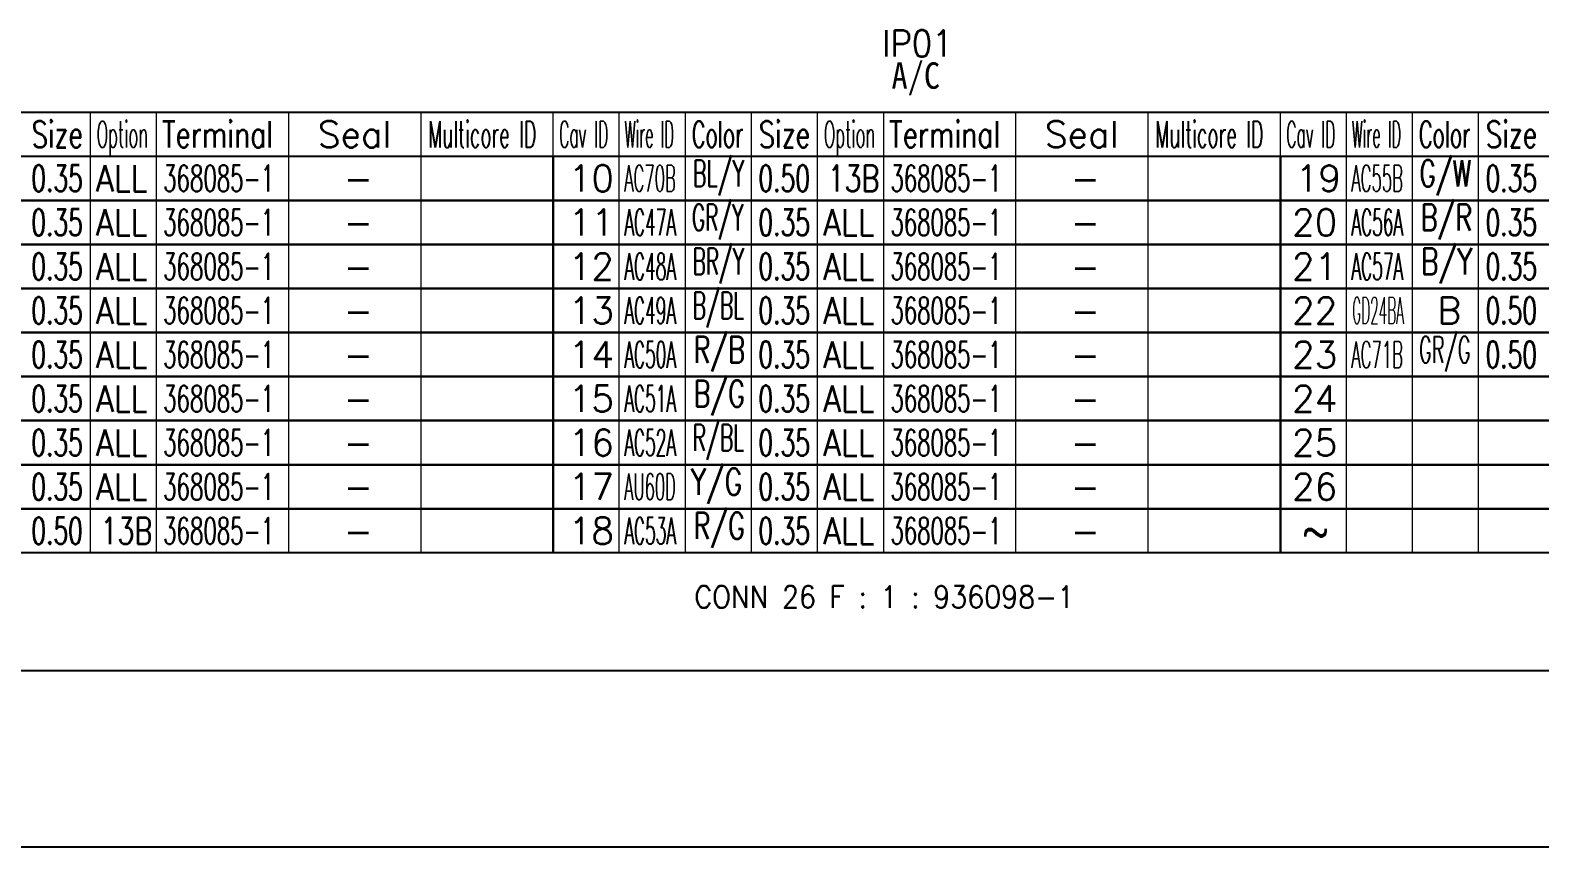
# Model space of a CAD drawing. Header units: inches. Extents: x 47316 to 59086, y 3141 to 11743.
# Drawn here: x 54246.7 to 54418, y 8232.5 to 8325.1 of the extents above; entities that cross this region are included whole.
import ezdxf

# ---------------------------------------------------------------- set-up
doc = ezdxf.new("R2010")
doc.units = ezdxf.units.IN
doc.header["$MEASUREMENT"] = 0
doc.styles.get("Standard").update_dxf_attribs({"font": ''})
doc.styles.get('Standard').set_extended_font_data('SimSun')

msp = doc.modelspace()

# ---------------------------------------------------------------- linework, layer by layer
at = {"color": 0, "linetype": 'Continuous', "lineweight": -2}
for p, q in [((54223.53, 8315.82), (54471.03, 8315.82)), ((54223.53, 8310.82), (54471.03, 8310.82))]:
    msp.add_line(p, q, dxfattribs=at)
at = {"color": 7, "linetype": 'Continuous', "lineweight": 15}
for p, q in [((54253.53, 8310.82), (54253.53, 8315.82)), ((54261.03, 8310.82), (54261.03, 8315.82)), ((54276.03, 8310.82), (54276.03, 8315.82)), ((54291.03, 8310.82), (54291.03, 8315.82)), ((54306.03, 8310.82), (54306.03, 8315.82)), ((54313.53, 8310.82), (54313.53, 8315.82)), ((54321.03, 8310.82), (54321.03, 8315.82)), ((54328.53, 8310.82), (54328.53, 8315.82)), ((54336.03, 8310.82), (54336.03, 8315.82)), ((54343.53, 8310.82), (54343.53, 8315.82)), ((54358.53, 8310.82), (54358.53, 8315.82)), ((54373.53, 8310.82), (54373.53, 8315.82)), ((54388.53, 8310.82), (54388.53, 8315.82)), ((54396.03, 8310.82), (54396.03, 8315.82)), ((54403.53, 8310.82), (54403.53, 8315.82)), ((54411.03, 8310.82), (54411.03, 8315.82))]:
    msp.add_line(p, q, dxfattribs=at)
at = {"color": 102, "linetype": 'Continuous', "lineweight": 15}
for p, q in [((54253.53, 8305.82), (54253.53, 8310.82)), ((54261.03, 8305.82), (54261.03, 8310.82)), ((54276.03, 8305.82), (54276.03, 8310.82)), ((54291.03, 8305.82), (54291.03, 8310.82)), ((54313.53, 8305.82), (54313.53, 8310.82)), ((54321.03, 8305.82), (54321.03, 8310.82)), ((54328.53, 8305.82), (54328.53, 8310.82)), ((54336.03, 8305.82), (54336.03, 8310.82)), ((54343.53, 8305.82), (54343.53, 8310.82)), ((54358.53, 8305.82), (54358.53, 8310.82)), ((54373.53, 8305.82), (54373.53, 8310.82)), ((54396.03, 8305.82), (54396.03, 8310.82)), ((54403.53, 8305.82), (54403.53, 8310.82)), ((54411.03, 8305.82), (54411.03, 8310.82)), ((54253.53, 8300.82), (54253.53, 8305.82)), ((54261.03, 8300.82), (54261.03, 8305.82)), ((54276.03, 8300.82), (54276.03, 8305.82)), ((54291.03, 8300.82), (54291.03, 8305.82)), ((54313.53, 8300.82), (54313.53, 8305.82)), ((54321.03, 8300.82), (54321.03, 8305.82)), ((54328.53, 8300.82), (54328.53, 8305.82)), ((54336.03, 8300.82), (54336.03, 8305.82)), ((54343.53, 8300.82), (54343.53, 8305.82)), ((54358.53, 8300.82), (54358.53, 8305.82)), ((54373.53, 8300.82), (54373.53, 8305.82)), ((54396.03, 8300.82), (54396.03, 8305.82)), ((54403.53, 8300.82), (54403.53, 8305.82)), ((54411.03, 8300.82), (54411.03, 8305.82)), ((54253.53, 8295.82), (54253.53, 8300.82)), ((54261.03, 8295.82), (54261.03, 8300.82)), ((54276.03, 8295.82), (54276.03, 8300.82)), ((54291.03, 8295.82), (54291.03, 8300.82)), ((54313.53, 8295.82), (54313.53, 8300.82)), ((54321.03, 8295.82), (54321.03, 8300.82)), ((54328.53, 8295.82), (54328.53, 8300.82)), ((54336.03, 8295.82), (54336.03, 8300.82)), ((54343.53, 8295.82), (54343.53, 8300.82)), ((54358.53, 8295.82), (54358.53, 8300.82)), ((54373.53, 8295.82), (54373.53, 8300.82)), ((54396.03, 8295.82), (54396.03, 8300.82)), ((54403.53, 8295.82), (54403.53, 8300.82)), ((54411.03, 8295.82), (54411.03, 8300.82)), ((54253.53, 8290.82), (54253.53, 8295.82)), ((54261.03, 8290.82), (54261.03, 8295.82)), ((54276.03, 8290.82), (54276.03, 8295.82)), ((54291.03, 8290.82), (54291.03, 8295.82)), ((54313.53, 8290.82), (54313.53, 8295.82)), ((54321.03, 8290.82), (54321.03, 8295.82)), ((54328.53, 8290.82), (54328.53, 8295.82)), ((54336.03, 8290.82), (54336.03, 8295.82)), ((54343.53, 8290.82), (54343.53, 8295.82)), ((54358.53, 8290.82), (54358.53, 8295.82)), ((54373.53, 8290.82), (54373.53, 8295.82)), ((54396.03, 8290.82), (54396.03, 8295.82)), ((54403.53, 8290.82), (54403.53, 8295.82)), ((54411.03, 8290.82), (54411.03, 8295.82)), ((54253.53, 8285.82), (54253.53, 8290.82)), ((54261.03, 8285.82), (54261.03, 8290.82)), ((54276.03, 8285.82), (54276.03, 8290.82)), ((54291.03, 8285.82), (54291.03, 8290.82)), ((54313.53, 8285.82), (54313.53, 8290.82)), ((54321.03, 8285.82), (54321.03, 8290.82)), ((54328.53, 8285.82), (54328.53, 8290.82)), ((54336.03, 8285.82), (54336.03, 8290.82)), ((54343.53, 8285.82), (54343.53, 8290.82)), ((54358.53, 8285.82), (54358.53, 8290.82)), ((54373.53, 8285.82), (54373.53, 8290.82)), ((54396.03, 8285.82), (54396.03, 8290.82)), ((54403.53, 8285.82), (54403.53, 8290.82)), ((54411.03, 8285.82), (54411.03, 8290.82)), ((54253.53, 8280.82), (54253.53, 8285.82)), ((54261.03, 8280.82), (54261.03, 8285.82)), ((54276.03, 8280.82), (54276.03, 8285.82)), ((54291.03, 8280.82), (54291.03, 8285.82)), ((54313.53, 8280.82), (54313.53, 8285.82)), ((54321.03, 8280.82), (54321.03, 8285.82)), ((54328.53, 8280.82), (54328.53, 8285.82)), ((54336.03, 8280.82), (54336.03, 8285.82)), ((54343.53, 8280.82), (54343.53, 8285.82)), ((54358.53, 8280.82), (54358.53, 8285.82)), ((54373.53, 8280.82), (54373.53, 8285.82)), ((54396.03, 8280.82), (54396.03, 8285.82)), ((54403.53, 8280.82), (54403.53, 8285.82)), ((54411.03, 8280.82), (54411.03, 8285.82)), ((54253.53, 8275.82), (54253.53, 8280.82)), ((54261.03, 8275.82), (54261.03, 8280.82)), ((54276.03, 8275.82), (54276.03, 8280.82)), ((54291.03, 8275.82), (54291.03, 8280.82)), ((54313.53, 8275.82), (54313.53, 8280.82)), ((54321.03, 8275.82), (54321.03, 8280.82)), ((54328.53, 8275.82), (54328.53, 8280.82)), ((54336.03, 8275.82), (54336.03, 8280.82)), ((54343.53, 8275.82), (54343.53, 8280.82)), ((54358.53, 8275.82), (54358.53, 8280.82)), ((54373.53, 8275.82), (54373.53, 8280.82)), ((54396.03, 8275.82), (54396.03, 8280.82)), ((54403.53, 8275.82), (54403.53, 8280.82)), ((54411.03, 8275.82), (54411.03, 8280.82)), ((54253.53, 8270.82), (54253.53, 8275.82)), ((54261.03, 8270.82), (54261.03, 8275.82)), ((54276.03, 8270.82), (54276.03, 8275.82)), ((54291.03, 8270.82), (54291.03, 8275.82)), ((54313.53, 8270.82), (54313.53, 8275.82)), ((54321.03, 8270.82), (54321.03, 8275.82)), ((54328.53, 8270.82), (54328.53, 8275.82)), ((54336.03, 8270.82), (54336.03, 8275.82)), ((54343.53, 8270.82), (54343.53, 8275.82)), ((54358.53, 8270.82), (54358.53, 8275.82)), ((54373.53, 8270.82), (54373.53, 8275.82)), ((54396.03, 8270.82), (54396.03, 8275.82)), ((54403.53, 8270.82), (54403.53, 8275.82)), ((54411.03, 8270.82), (54411.03, 8275.82)), ((54253.53, 8265.82), (54253.53, 8270.82)), ((54261.03, 8265.82), (54261.03, 8270.82)), ((54276.03, 8265.82), (54276.03, 8270.82)), ((54291.03, 8265.82), (54291.03, 8270.82)), ((54313.53, 8265.82), (54313.53, 8270.82)), ((54321.03, 8265.82), (54321.03, 8270.82)), ((54328.53, 8265.82), (54328.53, 8270.82)), ((54336.03, 8265.82), (54336.03, 8270.82)), ((54343.53, 8265.82), (54343.53, 8270.82)), ((54358.53, 8265.82), (54358.53, 8270.82)), ((54373.53, 8265.82), (54373.53, 8270.82)), ((54396.03, 8265.82), (54396.03, 8270.82)), ((54403.53, 8265.82), (54403.53, 8270.82)), ((54411.03, 8265.82), (54411.03, 8270.82))]:
    msp.add_line(p, q, dxfattribs=at)
at = {"color": 0, "lineweight": -2}
for p, q in [((50267.93, 8252.45), (56171.93, 8252.45)), ((50247.93, 8232.45), (56191.93, 8232.45))]:
    msp.add_line(p, q, dxfattribs=at)
at = {"color": 0, "linetype": 'Continuous', "lineweight": -2}
for points in [[(54223.53, 8305.82), (54223.53, 8310.82), (54306.03, 8310.82), (54306.03, 8305.82)], [(54306.03, 8305.82), (54306.03, 8310.82), (54388.53, 8310.82), (54388.53, 8305.82)], [(54388.53, 8305.82), (54388.53, 8310.82), (54471.03, 8310.82), (54471.03, 8305.82)], [(54223.53, 8300.82), (54223.53, 8305.82), (54306.03, 8305.82), (54306.03, 8300.82)], [(54306.03, 8300.82), (54306.03, 8305.82), (54388.53, 8305.82), (54388.53, 8300.82)], [(54388.53, 8300.82), (54388.53, 8305.82), (54471.03, 8305.82), (54471.03, 8300.82)], [(54223.53, 8295.82), (54223.53, 8300.82), (54306.03, 8300.82), (54306.03, 8295.82)], [(54306.03, 8295.82), (54306.03, 8300.82), (54388.53, 8300.82), (54388.53, 8295.82)], [(54388.53, 8295.82), (54388.53, 8300.82), (54471.03, 8300.82), (54471.03, 8295.82)], [(54223.53, 8290.82), (54223.53, 8295.82), (54306.03, 8295.82), (54306.03, 8290.82)], [(54306.03, 8290.82), (54306.03, 8295.82), (54388.53, 8295.82), (54388.53, 8290.82)], [(54388.53, 8290.82), (54388.53, 8295.82), (54471.03, 8295.82), (54471.03, 8290.82)], [(54223.53, 8285.82), (54223.53, 8290.82), (54306.03, 8290.82), (54306.03, 8285.82)], [(54306.03, 8285.82), (54306.03, 8290.82), (54388.53, 8290.82), (54388.53, 8285.82)], [(54388.53, 8285.82), (54388.53, 8290.82), (54471.03, 8290.82), (54471.03, 8285.82)], [(54223.53, 8280.82), (54223.53, 8285.82), (54306.03, 8285.82), (54306.03, 8280.82)], [(54306.03, 8280.82), (54306.03, 8285.82), (54388.53, 8285.82), (54388.53, 8280.82)], [(54388.53, 8280.82), (54388.53, 8285.82), (54471.03, 8285.82), (54471.03, 8280.82)], [(54223.53, 8275.82), (54223.53, 8280.82), (54306.03, 8280.82), (54306.03, 8275.82)], [(54306.03, 8275.82), (54306.03, 8280.82), (54388.53, 8280.82), (54388.53, 8275.82)], [(54388.53, 8275.82), (54388.53, 8280.82), (54471.03, 8280.82), (54471.03, 8275.82)], [(54223.53, 8270.82), (54223.53, 8275.82), (54306.03, 8275.82), (54306.03, 8270.82)], [(54306.03, 8270.82), (54306.03, 8275.82), (54388.53, 8275.82), (54388.53, 8270.82)], [(54388.53, 8270.82), (54388.53, 8275.82), (54471.03, 8275.82), (54471.03, 8270.82)], [(54223.53, 8265.82), (54223.53, 8270.82), (54306.03, 8270.82), (54306.03, 8265.82)], [(54306.03, 8265.82), (54306.03, 8270.82), (54388.53, 8270.82), (54388.53, 8265.82)], [(54388.53, 8265.82), (54388.53, 8270.82), (54471.03, 8270.82), (54471.03, 8265.82)]]:
    msp.add_lwpolyline(points, close=True, dxfattribs=at)

# ---------------------------------------------------------------- texts
at = {"color": 6, "linetype": 'Continuous', "lineweight": 20, "char_height": 3, "attachment_point": 1}
for s, insert, width in [('\\Fromans.shx;\\W0.9000000000;\\T1.0000000000;\\o\\lIP01', (54343.36, 8325.14), 8.8714), ('\\f黑体|b0|i0|c1|p0;\\W0.9000000000;\\T1.0000000000;\\o\\lA/C', (54344.41, 8321.49), 5.8247)]:
    msp.add_mtext(s, dxfattribs=dict(at, insert=insert, width=width))
at = {"color": 7, "linetype": 'Continuous', "lineweight": 15, "char_height": 3, "attachment_point": 1}
for s, insert, width in [('\\Fromans.shx;\\W0.7222222222;\\T1.0000000000;\\o\\lSize', (54246.84, 8314.82), 6.5), ('\\Fromans.shx;\\W0.4595959596;\\T1.0000000000;\\o\\lOption', (54254.23, 8314.82), 6.5), ('\\Fromans.shx;\\W0.7480916031;\\T1.0000000000;\\o\\lTerminal', (54261.64, 8314.82), 14), ('\\Fromans.shx;\\W1.0000000000;\\T1.0000000000;\\o\\lSeal', (54279.32, 8314.82), 9.2857), ('\\Fromans.shx;\\W0.5185185185;\\T1.0000000000;\\o\\lMulticore ID', (54291.83, 8314.82), 14), ('\\Fromans.shx;\\W0.4292452830;\\T1.0000000000;\\o\\lCav ID', (54306.71, 8314.82), 6.5), ('\\Fromans.shx;\\W0.4026548673;\\T1.0000000000;\\o\\lWire ID', (54314.14, 8314.82), 6.5), ('\\Fromans.shx;\\W0.5687500000;\\T1.0000000000;\\o\\lColor', (54321.77, 8314.82), 6.5), ('\\Fromans.shx;\\W0.7222222222;\\T1.0000000000;\\o\\lSize', (54329.34, 8314.82), 6.5), ('\\Fromans.shx;\\W0.4595959596;\\T1.0000000000;\\o\\lOption', (54336.73, 8314.82), 6.5), ('\\Fromans.shx;\\W0.7480916031;\\T1.0000000000;\\o\\lTerminal', (54344.14, 8314.82), 14), ('\\Fromans.shx;\\W1.0000000000;\\T1.0000000000;\\o\\lSeal', (54361.82, 8314.82), 9.2857), ('\\Fromans.shx;\\W0.5185185185;\\T1.0000000000;\\o\\lMulticore ID', (54374.33, 8314.82), 14), ('\\Fromans.shx;\\W0.4292452830;\\T1.0000000000;\\o\\lCav ID', (54389.21, 8314.82), 6.5), ('\\Fromans.shx;\\W0.4026548673;\\T1.0000000000;\\o\\lWire ID', (54396.64, 8314.82), 6.5), ('\\Fromans.shx;\\W0.5687500000;\\T1.0000000000;\\o\\lColor', (54404.27, 8314.82), 6.5), ('\\Fromans.shx;\\W0.7222222222;\\T1.0000000000;\\o\\lSize', (54411.84, 8314.82), 6.5), ('\\Fromans.shx;\\W1.0000000000;\\T1.0000000000;\\o\\l10', (54307.78, 8309.82), 5.7143), ('\\Fromans.shx;\\W1.0000000000;\\T1.0000000000;\\o\\l19', (54390.28, 8309.82), 5.7143), ('\\Fromans.shx;\\W1.0000000000;\\T1.0000000000;\\o\\l11', (54307.78, 8304.82), 5.7143), ('\\Fromans.shx;\\W1.0000000000;\\T1.0000000000;\\o\\l20', (54389.85, 8304.82), 5.7143), ('\\Fromans.shx;\\W1.0000000000;\\T1.0000000000;\\o\\l12', (54307.78, 8299.82), 5.7143), ('\\Fromans.shx;\\W1.0000000000;\\T1.0000000000;\\o\\l21', (54389.85, 8299.82), 5.7143), ('\\Fromans.shx;\\W1.0000000000;\\T1.0000000000;\\o\\l13', (54307.78, 8294.82), 5.7143), ('\\Fromans.shx;\\W1.0000000000;\\T1.0000000000;\\o\\l22', (54389.85, 8294.82), 5.7143), ('\\Fromans.shx;\\W1.0000000000;\\T1.0000000000;\\o\\l14', (54307.78, 8289.82), 5.7143), ('\\Fromans.shx;\\W1.0000000000;\\T1.0000000000;\\o\\l23', (54389.85, 8289.82), 5.7143), ('\\Fromans.shx;\\W1.0000000000;\\T1.0000000000;\\o\\l15', (54307.78, 8284.82), 5.7143), ('\\Fromans.shx;\\W1.0000000000;\\T1.0000000000;\\o\\l24', (54389.85, 8284.82), 5.7143), ('\\Fromans.shx;\\W1.0000000000;\\T1.0000000000;\\o\\l16', (54307.78, 8279.82), 5.7143), ('\\Fromans.shx;\\W1.0000000000;\\T1.0000000000;\\o\\l25', (54389.85, 8279.82), 5.7143), ('\\Fromans.shx;\\W1.0000000000;\\T1.0000000000;\\o\\l17', (54307.78, 8274.82), 5.7143), ('\\Fromans.shx;\\W1.0000000000;\\T1.0000000000;\\o\\l26', (54389.85, 8274.82), 5.7143), ('\\Fromans.shx;\\W1.0000000000;\\T1.0000000000;\\o\\l18', (54307.78, 8269.82), 5.7143), ('\\Fromans.shx;\\W1.0000000000;\\T1.0000000000;\\o\\l~', (54390.99, 8269.82), 3.7143)]:
    msp.add_mtext(s, dxfattribs=dict(at, insert=insert, width=width))
at = {"color": 140, "linetype": 'Continuous', "lineweight": 15, "char_height": 3, "attachment_point": 1}
for s, insert, width in [('\\Fromans.shx;\\W0.5833333333;\\T1.0000000000;\\o\\lBL/Y', (54321.86, 8310.39), 6.5), ('\\Fromans.shx;\\W0.6791044776;\\T1.0000000000;\\o\\lG/W', (54404.32, 8310.39), 6.5), ('\\Fromans.shx;\\W0.8750000000;\\T1.0000000000;\\o\\lALL', (54254.15, 8309.82), 6.5), ('\\Fromans.shx;\\W0.7459016393;\\T1.0000000000;\\o\\l13B', (54337.17, 8309.82), 6.5), ('\\Fromans.shx;\\W1.0000000000;\\T1.0000000000;\\o\\l-', (54282.24, 8309.82), 3.7143), ('\\Fromans.shx;\\W1.0000000000;\\T1.0000000000;\\o\\l-', (54364.74, 8309.82), 3.7143), ('\\Fromans.shx;\\W0.5548780488;\\T1.0000000000;\\o\\lGR/Y', (54321.77, 8305.39), 6.5), ('\\Fromans.shx;\\W0.7109375000;\\T1.0000000000;\\o\\lB/R', (54404.44, 8305.39), 6.5), ('\\Fromans.shx;\\W0.8750000000;\\T1.0000000000;\\o\\lALL', (54254.15, 8304.82), 6.5), ('\\Fromans.shx;\\W0.8750000000;\\T1.0000000000;\\o\\lALL', (54336.65, 8304.82), 6.5), ('\\Fromans.shx;\\W1.0000000000;\\T1.0000000000;\\o\\l-', (54282.24, 8304.82), 3.7143), ('\\Fromans.shx;\\W1.0000000000;\\T1.0000000000;\\o\\l-', (54364.74, 8304.82), 3.7143), ('\\Fromans.shx;\\W0.5548780488;\\T1.0000000000;\\o\\lBR/Y', (54321.85, 8300.39), 6.5), ('\\Fromans.shx;\\W0.7459016393;\\T1.0000000000;\\o\\lB/Y', (54404.46, 8300.39), 6.5), ('\\Fromans.shx;\\W0.8750000000;\\T1.0000000000;\\o\\lALL', (54254.15, 8299.82), 6.5), ('\\Fromans.shx;\\W0.8750000000;\\T1.0000000000;\\o\\lALL', (54336.65, 8299.82), 6.5), ('\\Fromans.shx;\\W1.0000000000;\\T1.0000000000;\\o\\l-', (54282.24, 8299.82), 3.7143), ('\\Fromans.shx;\\W1.0000000000;\\T1.0000000000;\\o\\l-', (54364.74, 8299.82), 3.7143), ('\\Fromans.shx;\\W0.5617283951;\\T1.0000000000;\\o\\lB/BL', (54321.85, 8295.39), 6.5), ('\\Fromans.shx;\\W0.8750000000;\\T1.0000000000;\\o\\lALL', (54254.15, 8294.82), 6.5), ('\\Fromans.shx;\\W0.8750000000;\\T1.0000000000;\\o\\lALL', (54336.65, 8294.82), 6.5), ('\\Fromans.shx;\\W1.0000000000;\\T1.0000000000;\\o\\lB', (54406.35, 8294.82), 3), ('\\Fromans.shx;\\W1.0000000000;\\T1.0000000000;\\o\\l-', (54282.24, 8294.82), 3.7143), ('\\Fromans.shx;\\W1.0000000000;\\T1.0000000000;\\o\\l-', (54364.74, 8294.82), 3.7143), ('\\Fromans.shx;\\W0.7109375000;\\T1.0000000000;\\o\\lR/B', (54321.94, 8290.39), 6.5), ('\\Fromans.shx;\\W0.5352941176;\\T1.0000000000;\\o\\lGR/G', (54404.26, 8290.39), 6.5), ('\\Fromans.shx;\\W0.8750000000;\\T1.0000000000;\\o\\lALL', (54254.15, 8289.82), 6.5), ('\\Fromans.shx;\\W0.8750000000;\\T1.0000000000;\\o\\lALL', (54336.65, 8289.82), 6.5), ('\\Fromans.shx;\\W1.0000000000;\\T1.0000000000;\\o\\l-', (54282.24, 8289.82), 3.7143), ('\\Fromans.shx;\\W1.0000000000;\\T1.0000000000;\\o\\l-', (54364.74, 8289.82), 3.7143), ('\\Fromans.shx;\\W0.7109375000;\\T1.0000000000;\\o\\lB/G', (54321.94, 8285.39), 6.5), ('\\Fromans.shx;\\W0.8750000000;\\T1.0000000000;\\o\\lALL', (54254.15, 8284.82), 6.5), ('\\Fromans.shx;\\W0.8750000000;\\T1.0000000000;\\o\\lALL', (54336.65, 8284.82), 6.5), ('\\Fromans.shx;\\W1.0000000000;\\T1.0000000000;\\o\\l-', (54282.24, 8284.82), 3.7143), ('\\Fromans.shx;\\W1.0000000000;\\T1.0000000000;\\o\\l-', (54364.74, 8284.82), 3.7143), ('\\Fromans.shx;\\W0.5617283951;\\T1.0000000000;\\o\\lR/BL', (54321.85, 8280.39), 6.5), ('\\Fromans.shx;\\W0.8750000000;\\T1.0000000000;\\o\\lALL', (54254.15, 8279.82), 6.5), ('\\Fromans.shx;\\W0.8750000000;\\T1.0000000000;\\o\\lALL', (54336.65, 8279.82), 6.5), ('\\Fromans.shx;\\W1.0000000000;\\T1.0000000000;\\o\\l-', (54282.24, 8279.82), 3.7143), ('\\Fromans.shx;\\W1.0000000000;\\T1.0000000000;\\o\\l-', (54364.74, 8279.82), 3.7143), ('\\Fromans.shx;\\W0.8750000000;\\T1.0000000000;\\o\\lALL', (54254.15, 8274.82), 6.5), ('\\Fromans.shx;\\W0.7459016393;\\T1.0000000000;\\o\\lY/G', (54321.64, 8275.39), 6.5), ('\\Fromans.shx;\\W0.8750000000;\\T1.0000000000;\\o\\lALL', (54336.65, 8274.82), 6.5), ('\\Fromans.shx;\\W1.0000000000;\\T1.0000000000;\\o\\l-', (54282.24, 8274.82), 3.7143), ('\\Fromans.shx;\\W1.0000000000;\\T1.0000000000;\\o\\l-', (54364.74, 8274.82), 3.7143), ('\\Fromans.shx;\\W0.7459016393;\\T1.0000000000;\\o\\l13B', (54254.67, 8269.82), 6.5), ('\\Fromans.shx;\\W0.7109375000;\\T1.0000000000;\\o\\lR/G', (54321.94, 8270.39), 6.5), ('\\Fromans.shx;\\W0.8750000000;\\T1.0000000000;\\o\\lALL', (54336.65, 8269.82), 6.5), ('\\Fromans.shx;\\W1.0000000000;\\T1.0000000000;\\o\\l-', (54282.24, 8269.82), 3.7143), ('\\Fromans.shx;\\W1.0000000000;\\T1.0000000000;\\o\\l-', (54364.74, 8269.82), 3.7143)]:
    msp.add_mtext(s, dxfattribs=dict(at, insert=insert, width=width))
at = {"color": 21, "linetype": 'Continuous', "lineweight": 15, "char_height": 3, "attachment_point": 1}
for s, insert, width in [('\\Fromans.shx;\\W0.6500000000;\\T1.0000000000;\\o\\l0.35', (54246.81, 8309.82), 6.5), ('\\Fromans.shx;\\W0.5903614458;\\T1.0000000000;\\o\\l368085-1', (54261.78, 8309.82), 14), ('\\Fromans.shx;\\W0.4550000000;\\T1.0000000000;\\o\\lAC70B', (54314.09, 8309.82), 6.5), ('\\Fromans.shx;\\W0.6500000000;\\T1.0000000000;\\o\\l0.50', (54329.31, 8309.82), 6.5), ('\\Fromans.shx;\\W0.5903614458;\\T1.0000000000;\\o\\l368085-1', (54344.28, 8309.82), 14), ('\\Fromans.shx;\\W0.4550000000;\\T1.0000000000;\\o\\lAC55B', (54396.59, 8309.82), 6.5), ('\\Fromans.shx;\\W0.6500000000;\\T1.0000000000;\\o\\l0.35', (54411.81, 8309.82), 6.5), ('\\Fromans.shx;\\W0.6500000000;\\T1.0000000000;\\o\\l0.35', (54246.81, 8304.82), 6.5), ('\\Fromans.shx;\\W0.5903614458;\\T1.0000000000;\\o\\l368085-1', (54261.78, 8304.82), 14), ('\\Fromans.shx;\\W0.4690721649;\\T1.0000000000;\\o\\lAC47A', (54314.1, 8304.82), 6.5), ('\\Fromans.shx;\\W0.6500000000;\\T1.0000000000;\\o\\l0.35', (54329.31, 8304.82), 6.5), ('\\Fromans.shx;\\W0.5903614458;\\T1.0000000000;\\o\\l368085-1', (54344.28, 8304.82), 14), ('\\Fromans.shx;\\W0.4690721649;\\T1.0000000000;\\o\\lAC56A', (54396.6, 8304.82), 6.5), ('\\Fromans.shx;\\W0.6500000000;\\T1.0000000000;\\o\\l0.35', (54411.81, 8304.82), 6.5), ('\\Fromans.shx;\\W0.6500000000;\\T1.0000000000;\\o\\l0.35', (54246.81, 8299.82), 6.5), ('\\Fromans.shx;\\W0.5903614458;\\T1.0000000000;\\o\\l368085-1', (54261.78, 8299.82), 14), ('\\Fromans.shx;\\W0.4690721649;\\T1.0000000000;\\o\\lAC48A', (54314.1, 8299.82), 6.5), ('\\Fromans.shx;\\W0.6500000000;\\T1.0000000000;\\o\\l0.35', (54329.31, 8299.82), 6.5), ('\\Fromans.shx;\\W0.5903614458;\\T1.0000000000;\\o\\l368085-1', (54344.28, 8299.82), 14), ('\\Fromans.shx;\\W0.4690721649;\\T1.0000000000;\\o\\lAC57A', (54396.6, 8299.82), 6.5), ('\\Fromans.shx;\\W0.6500000000;\\T1.0000000000;\\o\\l0.35', (54411.81, 8299.82), 6.5), ('\\Fromans.shx;\\W0.6500000000;\\T1.0000000000;\\o\\l0.35', (54246.81, 8294.82), 6.5), ('\\Fromans.shx;\\W0.5903614458;\\T1.0000000000;\\o\\l368085-1', (54261.78, 8294.82), 14), ('\\Fromans.shx;\\W0.4690721649;\\T1.0000000000;\\o\\lAC49A', (54314.1, 8294.82), 6.5), ('\\Fromans.shx;\\W0.6500000000;\\T1.0000000000;\\o\\l0.35', (54329.31, 8294.82), 6.5), ('\\Fromans.shx;\\W0.5903614458;\\T1.0000000000;\\o\\l368085-1', (54344.28, 8294.82), 14), ('\\Fromans.shx;\\W0.3760330579;\\T1.0000000000;\\o\\lGD24BA', (54396.69, 8294.82), 6.5), ('\\Fromans.shx;\\W0.6500000000;\\T1.0000000000;\\o\\l0.50', (54411.81, 8294.82), 6.5), ('\\Fromans.shx;\\W0.6500000000;\\T1.0000000000;\\o\\l0.35', (54246.81, 8289.82), 6.5), ('\\Fromans.shx;\\W0.5903614458;\\T1.0000000000;\\o\\l368085-1', (54261.78, 8289.82), 14), ('\\Fromans.shx;\\W0.4690721649;\\T1.0000000000;\\o\\lAC50A', (54314.1, 8289.82), 6.5), ('\\Fromans.shx;\\W0.6500000000;\\T1.0000000000;\\o\\l0.35', (54329.31, 8289.82), 6.5), ('\\Fromans.shx;\\W0.5903614458;\\T1.0000000000;\\o\\l368085-1', (54344.28, 8289.82), 14), ('\\Fromans.shx;\\W0.4550000000;\\T1.0000000000;\\o\\lAC71B', (54396.59, 8289.82), 6.5), ('\\Fromans.shx;\\W0.6500000000;\\T1.0000000000;\\o\\l0.50', (54411.81, 8289.82), 6.5), ('\\Fromans.shx;\\W0.6500000000;\\T1.0000000000;\\o\\l0.35', (54246.81, 8284.82), 6.5), ('\\Fromans.shx;\\W0.5903614458;\\T1.0000000000;\\o\\l368085-1', (54261.78, 8284.82), 14), ('\\Fromans.shx;\\W0.4690721649;\\T1.0000000000;\\o\\lAC51A', (54314.1, 8284.82), 6.5), ('\\Fromans.shx;\\W0.6500000000;\\T1.0000000000;\\o\\l0.35', (54329.31, 8284.82), 6.5), ('\\Fromans.shx;\\W0.5903614458;\\T1.0000000000;\\o\\l368085-1', (54344.28, 8284.82), 14), ('\\Fromans.shx;\\W0.6500000000;\\T1.0000000000;\\o\\l0.35', (54246.81, 8279.82), 6.5), ('\\Fromans.shx;\\W0.5903614458;\\T1.0000000000;\\o\\l368085-1', (54261.78, 8279.82), 14), ('\\Fromans.shx;\\W0.4690721649;\\T1.0000000000;\\o\\lAC52A', (54314.1, 8279.82), 6.5), ('\\Fromans.shx;\\W0.6500000000;\\T1.0000000000;\\o\\l0.35', (54329.31, 8279.82), 6.5), ('\\Fromans.shx;\\W0.5903614458;\\T1.0000000000;\\o\\l368085-1', (54344.28, 8279.82), 14), ('\\Fromans.shx;\\W0.6500000000;\\T1.0000000000;\\o\\l0.35', (54246.81, 8274.82), 6.5), ('\\Fromans.shx;\\W0.5903614458;\\T1.0000000000;\\o\\l368085-1', (54261.78, 8274.82), 14), ('\\Fromans.shx;\\W0.4504950495;\\T1.0000000000;\\o\\lAU60D', (54314.09, 8274.82), 6.5), ('\\Fromans.shx;\\W0.6500000000;\\T1.0000000000;\\o\\l0.35', (54329.31, 8274.82), 6.5), ('\\Fromans.shx;\\W0.5903614458;\\T1.0000000000;\\o\\l368085-1', (54344.28, 8274.82), 14), ('\\Fromans.shx;\\W0.6500000000;\\T1.0000000000;\\o\\l0.50', (54246.81, 8269.82), 6.5), ('\\Fromans.shx;\\W0.5903614458;\\T1.0000000000;\\o\\l368085-1', (54261.78, 8269.82), 14), ('\\Fromans.shx;\\W0.4690721649;\\T1.0000000000;\\o\\lAC53A', (54314.1, 8269.82), 6.5), ('\\Fromans.shx;\\W0.6500000000;\\T1.0000000000;\\o\\l0.35', (54329.31, 8269.82), 6.5), ('\\Fromans.shx;\\W0.5903614458;\\T1.0000000000;\\o\\l368085-1', (54344.28, 8269.82), 14)]:
    msp.add_mtext(s, dxfattribs=dict(at, insert=insert, width=width))
at = {"color": 42, "linetype": 'Continuous', "lineweight": 15, "insert": (54322.05, 8262.07), "char_height": 2.5, "width": 51.1071, "attachment_point": 1}
msp.add_mtext('\\Fromans.shx;\\W0.9000000000;\\T1.0000000000;\\o\\lCONN 26 F : 1 : 936098-1', dxfattribs=at)

doc.saveas('drawing.dxf')
